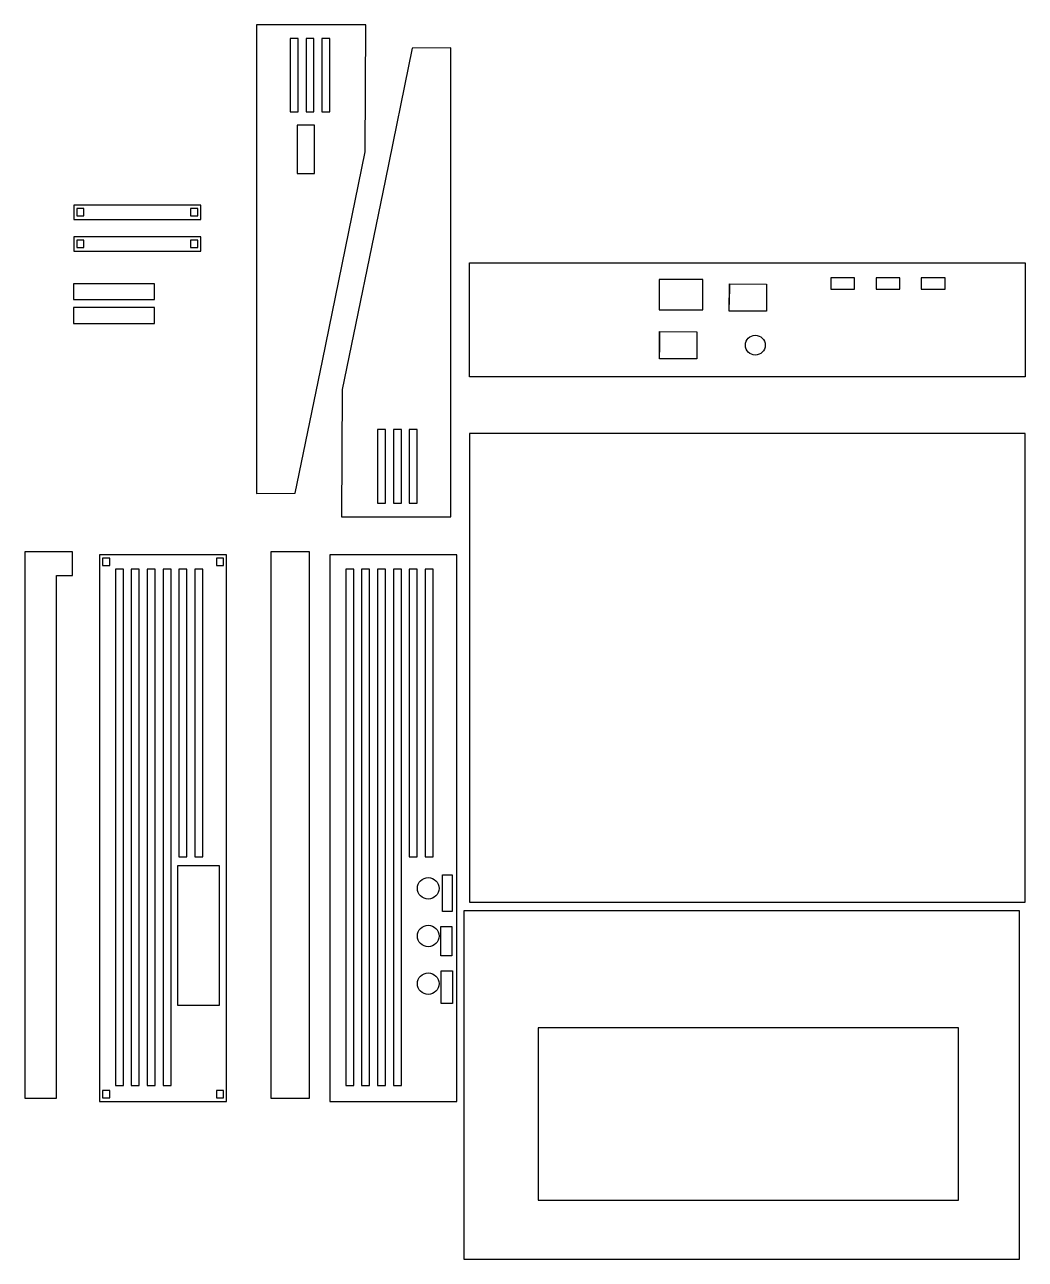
# Model space of a CAD drawing. Header units: millimetres. Extents: x -330 to 300, y -470 to 307.
import ezdxf

# ---------------------------------------------------------------- set-up
doc = ezdxf.new("R2010")
doc.units = ezdxf.units.MM
doc.layers.get('0').update_dxf_attribs({"linetype": 'CONTINUOUS'})

msp = doc.modelspace()

# ---------------------------------------------------------------- linework, layer by layer
for p, q in [((113.68, 143.55), (113.62, 130.63)), ((69.68, 113.55), (69.62, 100.63))]:
    msp.add_line(p, q)
for points in [[(-115.56, 226.72), (-115.24, 306.72), (-184.08, 306.72), (-184.08, 96.72), (-184.08, 11.65), (-159.73, 11.82), (-142.59, 95.2)], [(-157.86, 251.86), (-157.86, 298.13), (-162.86, 298.13), (-162.86, 251.86)], [(-147.86, 251.86), (-147.86, 298.13), (-152.86, 298.13), (-152.86, 251.86)], [(-137.86, 298.13), (-142.86, 298.13), (-142.86, 251.86), (-137.86, 251.86)], [(-103.14, 208.52), (-130.17, 77), (-130.48, -3), (-61.65, -3), (-61.65, 207), (-61.65, 292.07), (-86, 291.9)], [(-158.36, 243.51), (-158.36, 213.01), (-147.46, 213.01), (-147.46, 243.51)], [(-219.1, 184.2), (-219.1, 193.2), (-299.1, 193.2), (-299.1, 184.2)], [(-292.7, 191), (-297.2, 191), (-297.2, 186.5), (-292.7, 186.5)], [(-297.2, 191), (-297.2, 186.5), (-292.7, 186.5), (-292.7, 191)], [(-225.5, 191), (-225.5, 186.5), (-221, 186.5), (-221, 191)], [(-299.1, 164.2), (-219.1, 164.2), (-219.1, 173.2), (-299.1, 173.2)], [(-297.2, 166.5), (-292.7, 166.5), (-292.7, 171), (-297.2, 171)], [(-292.7, 166.5), (-292.7, 171), (-297.2, 171), (-297.2, 166.5)], [(-221, 166.5), (-221, 171), (-225.5, 171), (-225.5, 166.5)], [(300, 85), (-50, 85), (-50, 156.84), (300, 156.84)], [(-299.23, 133.64), (-248.23, 133.64), (-248.23, 143.64), (-299.23, 143.64)], [(96.96, 146.24), (69.46, 146.24), (69.46, 127.24), (96.96, 127.24)], [(137.1, 143.37), (137.1, 126.37), (113.6, 126.37), (113.68, 143.55)], [(177.51, 140.34), (192.51, 140.34), (192.51, 147.34), (177.51, 147.34)], [(206.01, 147.34), (206.01, 140.34), (221.01, 140.34), (221.01, 147.34)], [(234.51, 140.34), (249.51, 140.34), (249.51, 147.34), (234.51, 147.34)], [(-299.23, 118.64), (-248.23, 118.64), (-248.23, 128.64), (-299.23, 128.64)], [(93.1, 113.37), (93.1, 96.37), (69.6, 96.37), (69.68, 113.55)], [(-102.86, 51.86), (-107.86, 51.86), (-107.86, 5.59), (-102.86, 5.59)], [(-92.86, 51.86), (-97.86, 51.86), (-97.86, 5.59), (-92.86, 5.59)], [(-82.86, 51.86), (-87.86, 51.86), (-87.86, 5.59), (-82.86, 5.59)], [(300, 49.37), (-50, 49.37), (-50, -245.7), (300, -245.7)], [(-310, -25), (-330, -25), (-330, -369), (-310, -369), (-310, -40), (-300, -40), (-300, -25)], [(-282.86, -26.99), (-282.86, -370.99), (-202.86, -370.99), (-202.86, -26.99)], [(-280.95, -33.73), (-276.4, -33.73), (-276.4, -29.18), (-280.95, -29.18)], [(-204.75, -29.18), (-209.3, -29.18), (-209.3, -33.73), (-204.75, -33.73)], [(-150.65, -25), (-175, -25), (-175, -369), (-150.65, -369)], [(-137.86, -26.99), (-137.86, -370.99), (-57.86, -370.99), (-57.86, -26.99)], [(-272.86, -360.99), (-267.86, -360.99), (-267.86, -35.99), (-272.86, -35.99)], [(-257.86, -360.99), (-257.86, -35.99), (-262.86, -35.99), (-262.86, -360.99)], [(-247.86, -35.99), (-252.86, -35.99), (-252.86, -360.99), (-247.86, -360.99)], [(-242.86, -360.99), (-237.86, -360.99), (-237.86, -35.99), (-242.86, -35.99)], [(-232.86, -35.99), (-232.86, -216.99), (-227.86, -216.99), (-227.86, -35.99)], [(-217.86, -35.99), (-222.86, -35.99), (-222.86, -216.99), (-217.86, -216.99)], [(-127.86, -35.99), (-127.86, -360.99), (-122.86, -360.99), (-122.86, -35.99)], [(-117.86, -35.99), (-117.86, -360.99), (-112.86, -360.99), (-112.86, -35.99)], [(-107.86, -35.99), (-107.86, -360.99), (-102.86, -360.99), (-102.86, -35.99)], [(-97.86, -35.99), (-97.86, -360.99), (-92.86, -360.99), (-92.86, -35.99)], [(-87.86, -35.99), (-87.86, -216.99), (-82.86, -216.99), (-82.86, -35.99)], [(-72.86, -216.99), (-72.86, -35.99), (-77.86, -35.99), (-77.86, -216.99)], [(-207.31, -222.78), (-233.84, -222.78), (-233.84, -310.44), (-207.31, -310.44)], [(-67.04, -251.48), (-67.04, -228.39), (-60.9, -228.39), (-60.9, -251.48)], [(296.39, -251.04), (-53.61, -251.04), (-53.61, -470.43), (296.39, -470.43)], [(-67.92, -279.33), (-67.92, -261.01), (-61.17, -261.01), (-61.17, -279.33)], [(-67.76, -309.49), (-67.76, -288.89), (-60.6, -288.89), (-60.6, -309.49)], [(257.89, -324.64), (-6.8, -324.64), (-6.8, -433.14), (257.89, -433.14)], [(-276.41, -364.24), (-280.96, -364.24), (-280.96, -368.79), (-276.41, -368.79)], [(-204.76, -368.79), (-204.76, -364.24), (-209.31, -364.24), (-209.31, -368.79)]]:
    msp.add_lwpolyline(points, close=True)
for centre, radius in [((130, 105), 6.25), ((-75.94, -236.92), 6.8), ((-75.94, -266.92), 6.8), ((-75.94, -296.92), 6.8)]:
    msp.add_circle(centre, radius)

doc.saveas('drawing.dxf')
